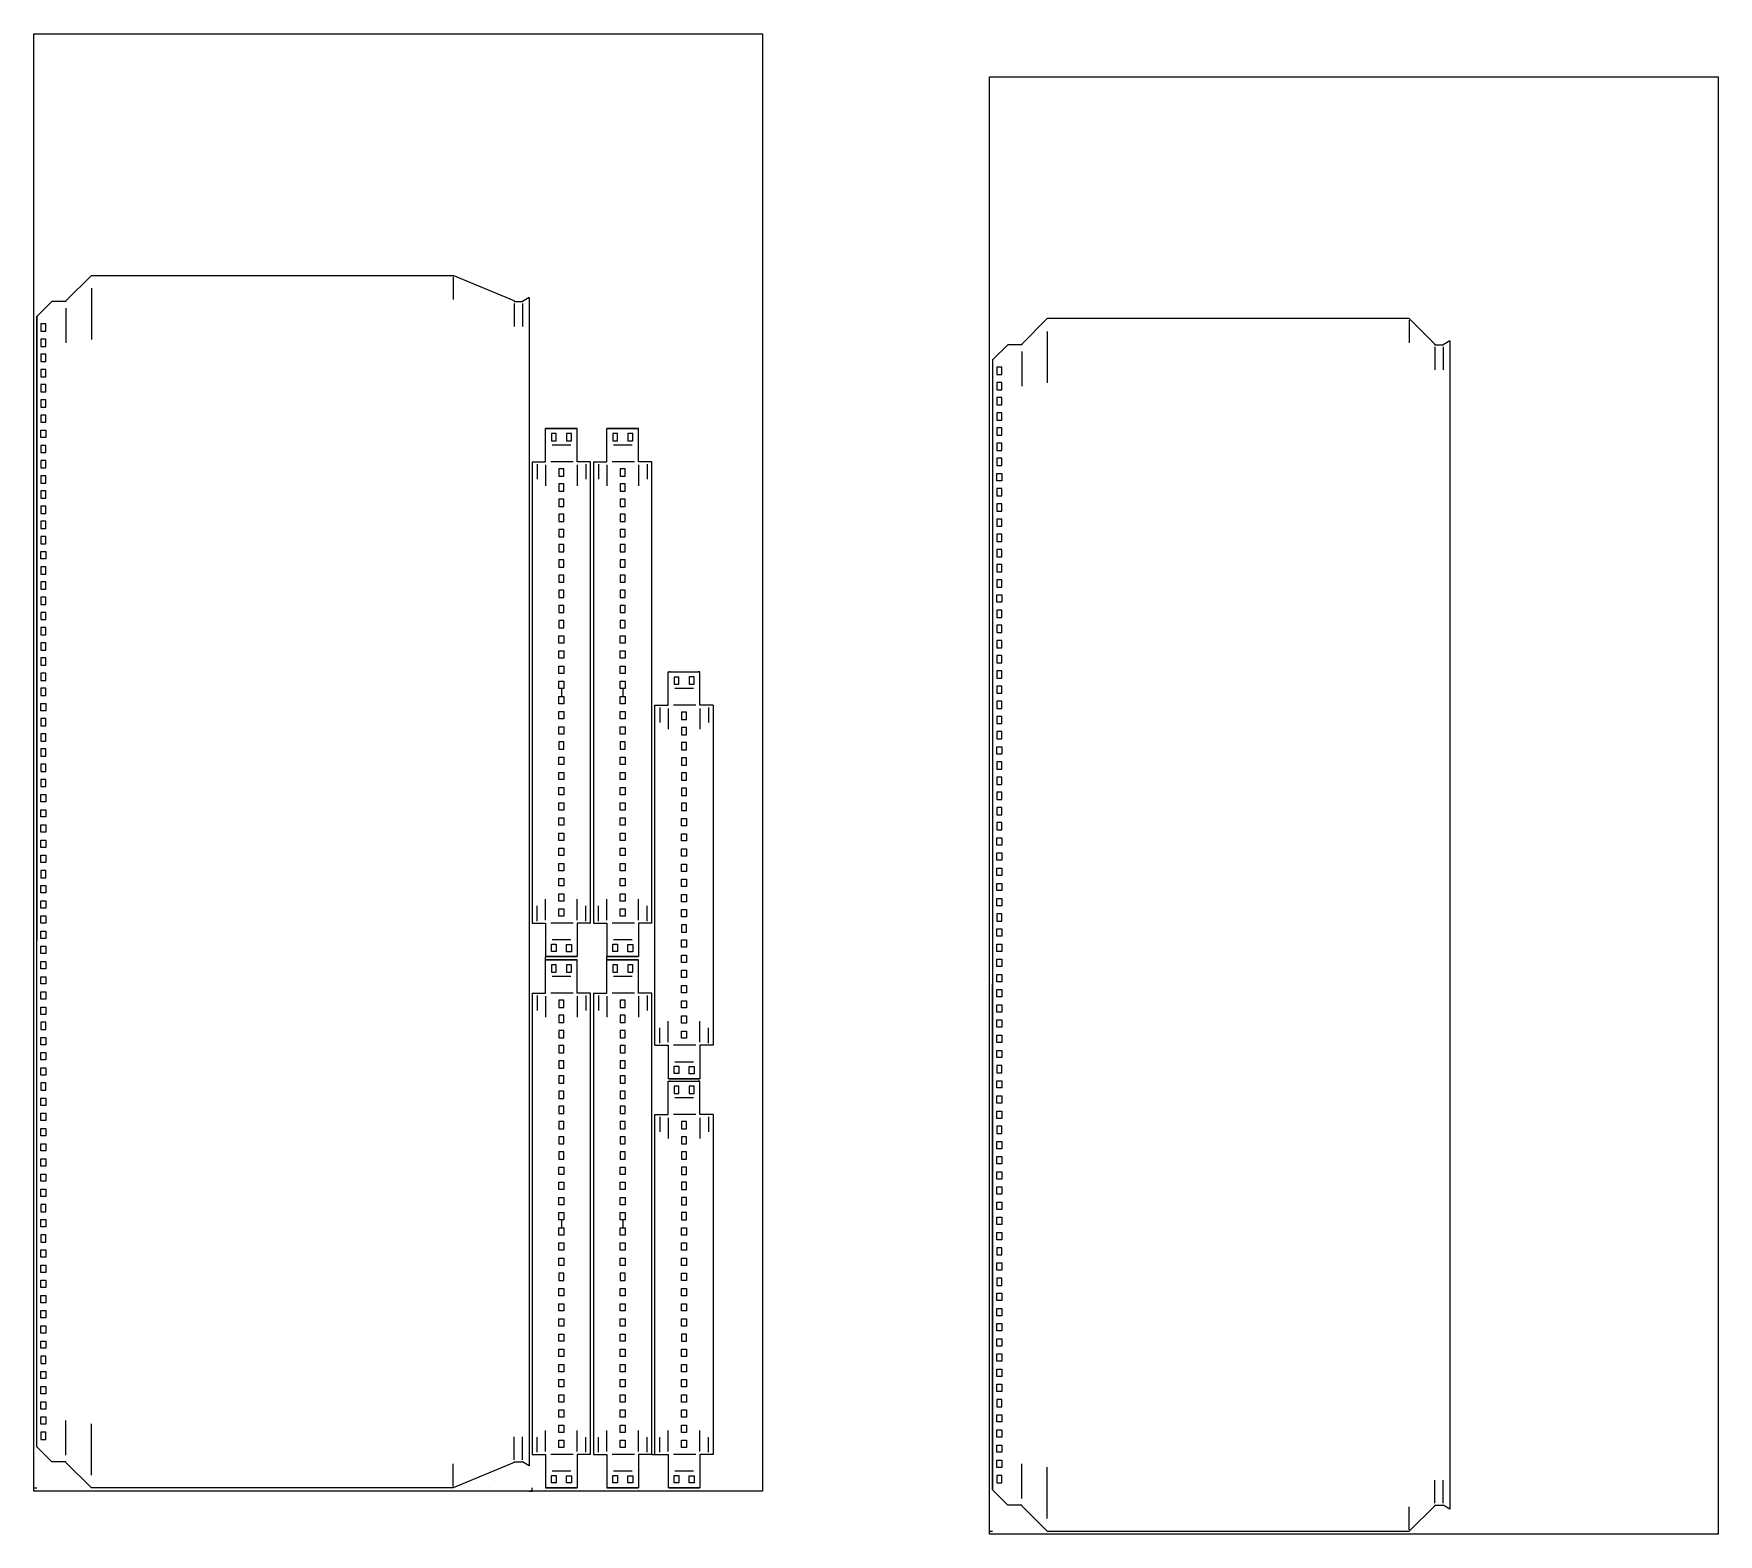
# Model space of a CAD drawing. Header units: millimetres. Extents: x 6584 to 13993, y 3601 to 6072.
# Drawn here: x 11219 to 13993, y 3601 to 6072 of the extents above; entities that cross this region are included whole.
import ezdxf

# ---------------------------------------------------------------- set-up
doc = ezdxf.new("R2010")
doc.units = ezdxf.units.MM
doc.layers.add('PSYMS', color=7, linetype='Continuous')

msp = doc.modelspace()

# ---------------------------------------------------------------- linework, layer by layer
for p, q in [((12793.2, 6000.8), (13993.2, 6000.8)), ((12793.2, 3600.8), (12793.2, 6000.8)), ((13993.2, 6000.8), (13993.2, 3600.8)), ((11314.1, 5674.1), (11910.1, 5674.1)), ((12010.1, 5632.1), (11910.1, 5674.1)), ((11910.1, 5671.6), (11910.1, 5634.1)), ((11272.1, 5632.1), (11272.1, 5631.1)), ((11314.1, 5653), (11314.1, 5568.6)), ((12010.1, 5631.1), (12010.1, 5632.1)), ((12010.1, 5632.1), (12010.1, 5631.1)), ((12035.1, 5637.6), (12024.1, 5631.1)), ((12035.1, 5637.6), (12035.1, 3713.6)), ((12035.1, 5637.6), (12035.1, 3713.6)), ((11224.1, 5606.1), (11249.1, 5631.1)), ((11224.1, 3745.1), (11224.1, 5607.1)), ((11272.1, 5631.1), (11249.1, 5631.1)), ((11272.1, 5620), (11272.1, 5562.7)), ((12010.1, 5631.1), (12024.1, 5631.1)), ((12010.1, 5627.5), (12010.1, 5590)), ((12024.1, 5627.5), (12024.1, 5590)), ((13484.2, 5602.8), (12888.2, 5602.8)), ((12888.2, 5581.7), (12888.2, 5497.3)), ((13526.2, 5560.8), (13484.2, 5602.8)), ((13484.2, 5600.3), (13484.2, 5562.8)), ((12798.2, 5534.8), (12823.2, 5559.8)), ((12846.2, 5559.8), (12823.2, 5559.8)), ((12846.2, 5560.8), (12846.2, 5559.8)), ((12846.2, 5548.7), (12846.2, 5491.4)), ((13526.2, 5559.8), (13526.2, 5560.8)), ((13526.2, 5560.8), (13526.2, 5559.8)), ((13526.2, 5559.8), (13540.2, 5559.8)), ((13526.2, 5556.2), (13526.2, 5518.7)), ((13551.2, 5566.3), (13540.2, 5559.8)), ((13540.2, 5556.2), (13540.2, 5518.7)), ((13551.2, 5566.3), (13551.2, 3642.3)), ((12798.2, 5535.8), (12798.2, 3673.8)), ((12114.1, 5422.1), (12062.1, 5422.1)), ((12215.1, 5422.1), (12163.1, 5422.1)), ((12103.7, 5394.6), (12072.9, 5394.6)), ((12204.7, 5394.6), (12173.9, 5394.6)), ((12040.1, 5367.1), (12040.1, 4607.1)), ((12107.3, 5367.1), (12070.8, 5367.1)), ((12136.1, 4607.1), (12136.1, 5367.1)), ((12141.1, 5367.1), (12141.1, 4607.1)), ((12208.3, 5367.1), (12171.8, 5367.1)), ((12237.1, 4607.1), (12237.1, 5367.1)), ((12088.1, 4993.6), (12088.1, 4980.6)), ((12189.1, 4993.6), (12189.1, 4980.6)), ((12264.1, 5021.1), (12316.1, 5021.1)), ((12264.1, 5021.1), (12316.1, 5021.1)), ((12305.7, 4993.6), (12274.9, 4993.6)), ((12242.1, 4406.1), (12242.1, 4966.1)), ((12309.3, 4966.1), (12272.8, 4966.1)), ((12338.1, 4966.1), (12338.1, 4406.1)), ((12107.3, 4607.1), (12070.8, 4607.1)), ((12208.3, 4607.1), (12171.8, 4607.1)), ((12103.7, 4579.6), (12072.9, 4579.6)), ((12204.7, 4579.6), (12173.9, 4579.6)), ((12062.1, 4552.1), (12114.1, 4552.1)), ((12114.1, 4552.1), (12062.1, 4552.1)), ((12062.1, 4547.1), (12062.1, 4552.1)), ((12163.1, 4552.1), (12215.1, 4552.1)), ((12215.1, 4552.1), (12163.1, 4552.1)), ((12163.1, 4547.1), (12163.1, 4552.1)), ((12114.1, 4547.1), (12062.1, 4547.1)), ((12215.1, 4547.1), (12163.1, 4547.1)), ((12103.7, 4519.6), (12072.9, 4519.6)), ((12204.7, 4519.6), (12173.9, 4519.6)), ((12040.1, 4492.1), (12040.1, 3732.1)), ((12107.3, 4492.1), (12070.8, 4492.1)), ((12136.1, 3732.1), (12136.1, 4492.1)), ((12141.1, 4492.1), (12141.1, 3732.1)), ((12208.3, 4492.1), (12171.8, 4492.1)), ((12237.1, 3732.1), (12237.1, 4492.1)), ((12309.3, 4406.1), (12272.8, 4406.1)), ((12305.7, 4378.6), (12274.9, 4378.6)), ((12316.1, 4351.1), (12264.1, 4351.1)), ((12264.1, 4347.1), (12316.1, 4347.1)), ((12264.1, 4347.1), (12316.1, 4347.1)), ((12305.7, 4319.6), (12274.9, 4319.6)), ((12242.1, 3732.1), (12242.1, 4292.1)), ((12309.3, 4292.1), (12272.8, 4292.1)), ((12338.1, 4292.1), (12338.1, 3732.1)), ((12088.1, 4118.6), (12088.1, 4105.6)), ((12189.1, 4118.6), (12189.1, 4105.6)), ((11272.1, 3731.1), (11272.1, 3788.4)), ((11314.1, 3698.2), (11314.1, 3782.6)), ((12010.1, 3723.6), (12010.1, 3761.2)), ((12024.1, 3723.6), (12024.1, 3761.2)), ((11224.1, 3745.1), (11249.1, 3720.1)), ((11272.1, 3720.1), (11249.1, 3720.1)), ((11272.1, 3719.1), (11272.1, 3720.1)), ((11272.1, 3719.1), (11272.1, 3720.1)), ((11314.1, 3677.1), (11272.1, 3719.1)), ((11314.1, 3677.1), (11272.1, 3719.1)), ((12010.1, 3719.1), (11910.1, 3677.1)), ((12010.1, 3719.1), (12010.1, 3720.1)), ((12010.1, 3719.1), (12010.1, 3720.1)), ((12010.1, 3720.1), (12024.1, 3720.1)), ((12035.1, 3713.6), (12024.1, 3720.1)), ((12107.3, 3732.1), (12070.8, 3732.1)), ((12208.3, 3732.1), (12171.8, 3732.1)), ((12237.1, 3732.1), (12242.1, 3732.1)), ((12309.3, 3732.1), (12272.8, 3732.1)), ((11910.1, 3679.5), (11910.1, 3717)), ((12103.7, 3704.6), (12072.9, 3704.6)), ((12204.7, 3704.6), (12173.9, 3704.6)), ((12305.7, 3704.6), (12274.9, 3704.6)), ((12846.2, 3659.8), (12846.2, 3717.1)), ((12888.2, 3626.9), (12888.2, 3711.3)), ((13526.2, 3652.3), (13526.2, 3689.9)), ((13540.2, 3652.3), (13540.2, 3689.9)), ((11219.1, 3672.1), (11219.1, 3677.1)), ((11219.1, 3677.1), (11224.1, 3677.1)), ((11910.1, 3677.1), (11314.1, 3677.1)), ((11968.1, 3677.1), (11968.1, 3677.1)), ((11968.1, 3677.1), (11968.1, 3677.1)), ((12035.1, 3672.1), (12040.1, 3672.1)), ((12040.1, 3672.1), (12040.1, 3677.1)), ((12062.1, 3677.1), (12114.1, 3677.1)), ((12114.1, 3677.1), (12062.1, 3677.1)), ((12163.1, 3677.1), (12215.1, 3677.1)), ((12215.1, 3677.1), (12163.1, 3677.1)), ((12316.1, 3677.1), (12264.1, 3677.1)), ((12798.2, 3673.8), (12823.2, 3648.8)), ((12846.2, 3648.8), (12823.2, 3648.8)), ((12846.2, 3647.8), (12846.2, 3648.8)), ((12846.2, 3647.8), (12846.2, 3648.8)), ((12888.2, 3605.8), (12846.2, 3647.8)), ((12888.2, 3605.8), (12846.2, 3647.8)), ((13484.2, 3605.8), (13526.2, 3647.8)), ((13484.2, 3608.2), (13484.2, 3645.8)), ((13526.2, 3647.8), (13526.2, 3648.8)), ((13526.2, 3647.8), (13526.2, 3648.8)), ((13526.2, 3648.8), (13540.2, 3648.8)), ((13551.2, 3642.3), (13540.2, 3648.8)), ((12793.2, 3600.8), (12793.2, 3605.8)), ((12793.2, 3605.8), (12798.2, 3605.8)), ((13993.2, 3600.8), (12793.2, 3600.8)), ((12888.2, 3605.8), (13484.2, 3605.8)), ((13484.2, 3605.8), (13484.2, 3605.8)), ((13484.2, 3605.8), (13484.2, 3605.8))]:
    msp.add_line(p, q)
at = {"color": 1}
for p, q in [((11314.1, 5674.1), (11272.1, 5632.1)), ((11272.1, 5632.1), (11272.1, 5631.1)), ((12035.1, 5636.6), (12035.1, 5637.6)), ((11224.1, 5606.1), (11224.1, 5548.6)), ((12888.2, 5602.8), (12846.2, 5560.8)), ((12846.2, 5560.8), (12846.2, 5559.8)), ((13551.2, 5565.3), (13551.2, 5566.3)), ((12798.2, 5534.8), (12798.2, 5477.3)), ((11224.1, 4716.6), (11224.1, 4578.6)), ((12798.2, 4645.3), (12798.2, 4507.3)), ((11224.1, 3746.1), (11224.1, 3745.1)), ((11272.1, 3719.1), (11272.1, 3720.1)), ((11314.1, 3677.1), (11272.1, 3719.1)), ((12798.2, 3674.8), (12798.2, 3673.8)), ((12846.2, 3647.8), (12846.2, 3648.8)), ((12888.2, 3605.8), (12846.2, 3647.8))]:
    msp.add_line(p, q, dxfattribs=at)
at = {"color": 2}
for p, q in [((12062.1, 5422.1), (12114.1, 5422.1)), ((12163.1, 5422.1), (12215.1, 5422.1)), ((12264.1, 5021.1), (12316.1, 5021.1)), ((12062.1, 4552.1), (12114.1, 4552.1)), ((12163.1, 4552.1), (12215.1, 4552.1)), ((12062.1, 4547.1), (12114.1, 4547.1)), ((12163.1, 4547.1), (12215.1, 4547.1)), ((12264.1, 4347.1), (12316.1, 4347.1)), ((12062.1, 3677.1), (12114.1, 3677.1)), ((12163.1, 3677.1), (12215.1, 3677.1))]:
    msp.add_line(p, q, dxfattribs=at)
at = {"color": 6}
for p, q in [((12062.1, 5422.1), (12065.1, 5422.1)), ((12062.1, 5367.1), (12062.1, 5422.1)), ((12065.1, 5422.1), (12064.1, 5422.1)), ((12111.1, 5422.1), (12112.1, 5422.1)), ((12114.1, 5422.1), (12111.1, 5422.1)), ((12114.1, 5367.1), (12114.1, 5422.1)), ((12163.1, 5422.1), (12166.1, 5422.1)), ((12163.1, 5367.1), (12163.1, 5422.1)), ((12166.1, 5422.1), (12165.1, 5422.1)), ((12212.1, 5422.1), (12213.1, 5422.1)), ((12215.1, 5422.1), (12212.1, 5422.1)), ((12215.1, 5367.1), (12215.1, 5422.1)), ((12040.1, 5367.1), (12062.1, 5367.1)), ((12048.1, 5363.3), (12048.1, 5338.5)), ((12062.1, 5361.9), (12062.1, 5327.5)), ((12136.1, 5367.1), (12114.1, 5367.1)), ((12114.1, 5361.9), (12114.1, 5327.5)), ((12136.1, 5367.1), (12128.1, 5367.1)), ((12128.1, 5363.3), (12128.1, 5338.5)), ((12141.1, 5367.1), (12163.1, 5367.1)), ((12149.1, 5363.3), (12149.1, 5338.5)), ((12163.1, 5361.9), (12163.1, 5327.5)), ((12237.1, 5367.1), (12215.1, 5367.1)), ((12215.1, 5361.9), (12215.1, 5327.5)), ((12237.1, 5367.1), (12229.1, 5367.1)), ((12229.1, 5363.3), (12229.1, 5338.5)), ((12264.1, 5021.1), (12267.1, 5021.1)), ((12264.1, 4966.1), (12264.1, 5021.1)), ((12267.1, 5021.1), (12266.1, 5021.1)), ((12313.1, 5021.1), (12314.1, 5021.1)), ((12316.1, 5021.1), (12313.1, 5021.1)), ((12316.1, 4966.1), (12316.1, 5021.1)), ((12242.1, 4966.1), (12264.1, 4966.1)), ((12242.1, 4966.1), (12250.1, 4966.1)), ((12338.1, 4966.1), (12316.1, 4966.1)), ((12338.1, 4966.1), (12330.1, 4966.1)), ((12250.1, 4962.3), (12250.1, 4937.5)), ((12264.1, 4960.9), (12264.1, 4926.5)), ((12316.1, 4960.9), (12316.1, 4926.5)), ((12330.1, 4962.3), (12330.1, 4937.5)), ((12048.1, 4610.8), (12048.1, 4635.6)), ((12062.1, 4612.3), (12062.1, 4646.6)), ((12114.1, 4612.3), (12114.1, 4646.6)), ((12128.1, 4610.8), (12128.1, 4635.6)), ((12149.1, 4610.8), (12149.1, 4635.6)), ((12163.1, 4612.3), (12163.1, 4646.6)), ((12215.1, 4612.3), (12215.1, 4646.6)), ((12229.1, 4610.8), (12229.1, 4635.6)), ((12040.1, 4607.1), (12062.1, 4607.1)), ((12062.1, 4607.1), (12062.1, 4552.1)), ((12136.1, 4607.1), (12114.1, 4607.1)), ((12114.1, 4607.1), (12114.1, 4552.1)), ((12136.1, 4607.1), (12128.1, 4607.1)), ((12141.1, 4607.1), (12163.1, 4607.1)), ((12163.1, 4607.1), (12163.1, 4552.1)), ((12237.1, 4607.1), (12215.1, 4607.1)), ((12215.1, 4607.1), (12215.1, 4552.1)), ((12237.1, 4607.1), (12229.1, 4607.1)), ((12062.1, 4552.1), (12065.1, 4552.1)), ((12065.1, 4552.1), (12064.1, 4552.1)), ((12111.1, 4552.1), (12112.1, 4552.1)), ((12114.1, 4552.1), (12111.1, 4552.1)), ((12163.1, 4552.1), (12166.1, 4552.1)), ((12166.1, 4552.1), (12165.1, 4552.1)), ((12212.1, 4552.1), (12213.1, 4552.1)), ((12215.1, 4552.1), (12212.1, 4552.1)), ((12062.1, 4547.1), (12065.1, 4547.1)), ((12062.1, 4492.1), (12062.1, 4547.1)), ((12065.1, 4547.1), (12064.1, 4547.1)), ((12111.1, 4547.1), (12112.1, 4547.1)), ((12114.1, 4547.1), (12111.1, 4547.1)), ((12114.1, 4492.1), (12114.1, 4547.1)), ((12163.1, 4547.1), (12166.1, 4547.1)), ((12163.1, 4492.1), (12163.1, 4547.1)), ((12166.1, 4547.1), (12165.1, 4547.1)), ((12212.1, 4547.1), (12213.1, 4547.1)), ((12215.1, 4547.1), (12212.1, 4547.1)), ((12215.1, 4492.1), (12215.1, 4547.1)), ((12040.1, 4492.1), (12062.1, 4492.1)), ((12048.1, 4488.3), (12048.1, 4463.5)), ((12062.1, 4486.9), (12062.1, 4452.5)), ((12136.1, 4492.1), (12114.1, 4492.1)), ((12114.1, 4486.9), (12114.1, 4452.5)), ((12136.1, 4492.1), (12128.1, 4492.1)), ((12128.1, 4488.3), (12128.1, 4463.5)), ((12141.1, 4492.1), (12163.1, 4492.1)), ((12149.1, 4488.3), (12149.1, 4463.5)), ((12163.1, 4486.9), (12163.1, 4452.5)), ((12237.1, 4492.1), (12215.1, 4492.1)), ((12215.1, 4486.9), (12215.1, 4452.5)), ((12237.1, 4492.1), (12229.1, 4492.1)), ((12229.1, 4488.3), (12229.1, 4463.5)), ((12264.1, 4411.3), (12264.1, 4445.6)), ((12316.1, 4411.3), (12316.1, 4445.6)), ((12250.1, 4409.8), (12250.1, 4434.6)), ((12330.1, 4409.8), (12330.1, 4434.6)), ((12242.1, 4406.1), (12264.1, 4406.1)), ((12264.1, 4406.1), (12264.1, 4351.1)), ((12338.1, 4406.1), (12316.1, 4406.1)), ((12316.1, 4406.1), (12316.1, 4351.1)), ((12338.1, 4406.1), (12330.1, 4406.1)), ((12264.1, 4347.1), (12267.1, 4347.1)), ((12264.1, 4292.1), (12264.1, 4347.1)), ((12267.1, 4347.1), (12266.1, 4347.1)), ((12313.1, 4351.1), (12314.1, 4351.1)), ((12316.1, 4351.1), (12313.1, 4351.1)), ((12313.1, 4347.1), (12314.1, 4347.1)), ((12316.1, 4347.1), (12313.1, 4347.1)), ((12316.1, 4292.1), (12316.1, 4347.1)), ((12242.1, 4292.1), (12264.1, 4292.1)), ((12242.1, 4292.1), (12250.1, 4292.1)), ((12250.1, 4288.3), (12250.1, 4263.5)), ((12264.1, 4286.9), (12264.1, 4252.5)), ((12338.1, 4292.1), (12316.1, 4292.1)), ((12316.1, 4286.9), (12316.1, 4252.5)), ((12338.1, 4292.1), (12330.1, 4292.1)), ((12330.1, 4288.3), (12330.1, 4263.5)), ((12048.1, 3735.8), (12048.1, 3760.6)), ((12062.1, 3737.3), (12062.1, 3771.6)), ((12114.1, 3737.3), (12114.1, 3771.6)), ((12128.1, 3735.8), (12128.1, 3760.6)), ((12149.1, 3735.8), (12149.1, 3760.6)), ((12163.1, 3737.3), (12163.1, 3771.6)), ((12215.1, 3737.3), (12215.1, 3771.6)), ((12229.1, 3735.8), (12229.1, 3760.6)), ((12250.1, 3735.8), (12250.1, 3760.6)), ((12264.1, 3737.3), (12264.1, 3771.6)), ((12316.1, 3737.3), (12316.1, 3771.6)), ((12330.1, 3735.8), (12330.1, 3760.6)), ((12040.1, 3732.1), (12062.1, 3732.1)), ((12062.1, 3732.1), (12062.1, 3677.1)), ((12136.1, 3732.1), (12114.1, 3732.1)), ((12114.1, 3732.1), (12114.1, 3677.1)), ((12136.1, 3732.1), (12128.1, 3732.1)), ((12141.1, 3732.1), (12163.1, 3732.1)), ((12163.1, 3732.1), (12163.1, 3677.1)), ((12237.1, 3732.1), (12215.1, 3732.1)), ((12215.1, 3732.1), (12215.1, 3677.1)), ((12237.1, 3732.1), (12229.1, 3732.1)), ((12242.1, 3732.1), (12264.1, 3732.1)), ((12264.1, 3732.1), (12264.1, 3677.1)), ((12338.1, 3732.1), (12316.1, 3732.1)), ((12316.1, 3732.1), (12316.1, 3677.1)), ((12338.1, 3732.1), (12330.1, 3732.1)), ((12062.1, 3677.1), (12065.1, 3677.1)), ((12065.1, 3677.1), (12064.1, 3677.1)), ((12111.1, 3677.1), (12112.1, 3677.1)), ((12114.1, 3677.1), (12111.1, 3677.1)), ((12163.1, 3677.1), (12166.1, 3677.1)), ((12166.1, 3677.1), (12165.1, 3677.1)), ((12212.1, 3677.1), (12213.1, 3677.1)), ((12215.1, 3677.1), (12212.1, 3677.1)), ((12313.1, 3677.1), (12314.1, 3677.1)), ((12316.1, 3677.1), (12313.1, 3677.1))]:
    msp.add_line(p, q, dxfattribs=at)
msp.add_lwpolyline([(11219.1, 6072.1), (12419.1, 6072.1), (12419.1, 3672.1), (11219.1, 3672.1), (11219.1, 6072.1)])
at = {"color": 1}
for points in [[(11224.1, 5607.1), (11224.1, 5607.1)], [(12798.2, 5535.8), (12798.2, 5535.8)]]:
    msp.add_lwpolyline(points, close=True, dxfattribs=at)
for points in [[(11224.1, 5606.1), (11224.1, 5605.1)], [(11224.1, 5548.6), (11224.1, 4716.6)], [(12798.2, 5534.8), (12798.2, 5533.8)], [(12798.2, 5477.3), (12798.2, 4645.3)], [(11224.1, 3745.1), (11224.1, 4578.6)], [(12798.2, 3673.8), (12798.2, 4507.3)], [(11224.1, 3745.1), (11224.1, 3746.1)], [(12798.2, 3673.8), (12798.2, 3674.8)]]:
    msp.add_lwpolyline(points, dxfattribs=at)
at = {"color": 0}
for points in [[(11239.1, 5582.1), (11239.1, 5594.1), (11231.1, 5594.1), (11231.1, 5582.1)], [(11239.1, 5557.1), (11239.1, 5569.1), (11231.1, 5569.1), (11231.1, 5557.1)], [(11239.1, 5532.1), (11239.1, 5544.1), (11231.1, 5544.1), (11231.1, 5532.1)], [(12813.2, 5510.8), (12813.2, 5522.8), (12805.2, 5522.8), (12805.2, 5510.8)], [(11239.1, 5507.1), (11239.1, 5519.1), (11231.1, 5519.1), (11231.1, 5507.1)], [(11239.1, 5482.1), (11239.1, 5494.1), (11231.1, 5494.1), (11231.1, 5482.1)], [(12813.2, 5485.8), (12813.2, 5497.8), (12805.2, 5497.8), (12805.2, 5485.8)], [(11239.1, 5457.1), (11239.1, 5469.1), (11231.1, 5469.1), (11231.1, 5457.1)], [(12813.2, 5460.8), (12813.2, 5472.8), (12805.2, 5472.8), (12805.2, 5460.8)], [(11239.1, 5432.1), (11239.1, 5444.1), (11231.1, 5444.1), (11231.1, 5432.1)], [(12813.2, 5435.8), (12813.2, 5447.8), (12805.2, 5447.8), (12805.2, 5435.8)], [(11239.1, 5419.1), (11239.1, 5407.1), (11231.1, 5407.1), (11231.1, 5419.1)], [(12079.7, 5401.6), (12079.7, 5413.6), (12071.7, 5413.6), (12071.7, 5401.6)], [(12104.7, 5401.8), (12104.7, 5413.8), (12096.7, 5413.8), (12096.7, 5401.8)], [(12180.7, 5401.6), (12180.7, 5413.6), (12172.7, 5413.6), (12172.7, 5401.6)], [(12205.7, 5401.8), (12205.7, 5413.8), (12197.7, 5413.8), (12197.7, 5401.8)], [(12813.2, 5410.8), (12813.2, 5422.8), (12805.2, 5422.8), (12805.2, 5410.8)], [(11239.1, 5382.1), (11239.1, 5394.1), (11231.1, 5394.1), (11231.1, 5382.1)], [(12813.2, 5385.8), (12813.2, 5397.8), (12805.2, 5397.8), (12805.2, 5385.8)], [(11239.1, 5357.1), (11239.1, 5369.1), (11231.1, 5369.1), (11231.1, 5357.1)], [(12092.1, 5343.6), (12092.1, 5355.6), (12084.1, 5355.6), (12084.1, 5343.6)], [(12092.1, 5343.6), (12092.1, 5355.6), (12084.1, 5355.6), (12084.1, 5343.6)], [(12193.1, 5343.6), (12193.1, 5355.6), (12185.1, 5355.6), (12185.1, 5343.6)], [(12193.1, 5343.6), (12193.1, 5355.6), (12185.1, 5355.6), (12185.1, 5343.6)], [(12813.2, 5360.8), (12813.2, 5372.8), (12805.2, 5372.8), (12805.2, 5360.8)], [(11239.1, 5332.1), (11239.1, 5344.1), (11231.1, 5344.1), (11231.1, 5332.1)], [(12092.1, 5318.6), (12092.1, 5330.6), (12084.1, 5330.6), (12084.1, 5318.6)], [(12092.1, 5318.6), (12092.1, 5330.6), (12084.1, 5330.6), (12084.1, 5318.6)], [(12193.1, 5318.6), (12193.1, 5330.6), (12185.1, 5330.6), (12185.1, 5318.6)], [(12193.1, 5318.6), (12193.1, 5330.6), (12185.1, 5330.6), (12185.1, 5318.6)], [(12813.2, 5347.8), (12813.2, 5335.8), (12805.2, 5335.8), (12805.2, 5347.8)], [(11239.1, 5307.1), (11239.1, 5319.1), (11231.1, 5319.1), (11231.1, 5307.1)], [(12092.1, 5293.6), (12092.1, 5305.6), (12084.1, 5305.6), (12084.1, 5293.6)], [(12092.1, 5293.6), (12092.1, 5305.6), (12084.1, 5305.6), (12084.1, 5293.6)], [(12193.1, 5293.6), (12193.1, 5305.6), (12185.1, 5305.6), (12185.1, 5293.6)], [(12193.1, 5293.6), (12193.1, 5305.6), (12185.1, 5305.6), (12185.1, 5293.6)], [(12813.2, 5310.8), (12813.2, 5322.8), (12805.2, 5322.8), (12805.2, 5310.8)], [(11239.1, 5282.1), (11239.1, 5294.1), (11231.1, 5294.1), (11231.1, 5282.1)], [(12092.1, 5268.6), (12092.1, 5280.6), (12084.1, 5280.6), (12084.1, 5268.6)], [(12092.1, 5268.6), (12092.1, 5280.6), (12084.1, 5280.6), (12084.1, 5268.6)], [(12193.1, 5268.6), (12193.1, 5280.6), (12185.1, 5280.6), (12185.1, 5268.6)], [(12193.1, 5268.6), (12193.1, 5280.6), (12185.1, 5280.6), (12185.1, 5268.6)], [(12813.2, 5285.8), (12813.2, 5297.8), (12805.2, 5297.8), (12805.2, 5285.8)], [(12813.2, 5260.8), (12813.2, 5272.8), (12805.2, 5272.8), (12805.2, 5260.8)], [(11239.1, 5257.1), (11239.1, 5269.1), (11231.1, 5269.1), (11231.1, 5257.1)], [(11239.1, 5232.1), (11239.1, 5244.1), (11231.1, 5244.1), (11231.1, 5232.1)], [(12092.1, 5243.6), (12092.1, 5255.6), (12084.1, 5255.6), (12084.1, 5243.6)], [(12193.1, 5243.6), (12193.1, 5255.6), (12185.1, 5255.6), (12185.1, 5243.6)], [(12813.2, 5235.8), (12813.2, 5247.8), (12805.2, 5247.8), (12805.2, 5235.8)], [(11239.1, 5219.1), (11239.1, 5207.1), (11231.1, 5207.1), (11231.1, 5219.1)], [(12092.1, 5218.6), (12092.1, 5230.6), (12084.1, 5230.6), (12084.1, 5218.6)], [(12193.1, 5218.6), (12193.1, 5230.6), (12185.1, 5230.6), (12185.1, 5218.6)], [(12813.2, 5210.8), (12813.2, 5222.8), (12805.2, 5222.8), (12805.2, 5210.8)], [(11239.1, 5182.1), (11239.1, 5194.1), (11231.1, 5194.1), (11231.1, 5182.1)], [(12092.1, 5193.6), (12092.1, 5205.6), (12084.1, 5205.6), (12084.1, 5193.6)], [(12193.1, 5193.6), (12193.1, 5205.6), (12185.1, 5205.6), (12185.1, 5193.6)], [(12813.2, 5185.8), (12813.2, 5197.8), (12805.2, 5197.8), (12805.2, 5185.8)], [(11239.1, 5157.1), (11239.1, 5169.1), (11231.1, 5169.1), (11231.1, 5157.1)], [(12092.1, 5168.6), (12092.1, 5180.6), (12084.1, 5180.6), (12084.1, 5168.6)], [(12092.1, 5168.6), (12092.1, 5180.6), (12084.1, 5180.6), (12084.1, 5168.6)], [(12193.1, 5168.6), (12193.1, 5180.6), (12185.1, 5180.6), (12185.1, 5168.6)], [(12193.1, 5168.6), (12193.1, 5180.6), (12185.1, 5180.6), (12185.1, 5168.6)], [(12813.2, 5160.8), (12813.2, 5172.8), (12805.2, 5172.8), (12805.2, 5160.8)], [(11239.1, 5132.1), (11239.1, 5144.1), (11231.1, 5144.1), (11231.1, 5132.1)], [(12092.1, 5143.6), (12092.1, 5155.6), (12084.1, 5155.6), (12084.1, 5143.6)], [(12193.1, 5143.6), (12193.1, 5155.6), (12185.1, 5155.6), (12185.1, 5143.6)], [(12813.2, 5147.8), (12813.2, 5135.8), (12805.2, 5135.8), (12805.2, 5147.8)], [(11239.1, 5107.1), (11239.1, 5119.1), (11231.1, 5119.1), (11231.1, 5107.1)], [(12092.1, 5118.6), (12092.1, 5130.6), (12084.1, 5130.6), (12084.1, 5118.6)], [(12092.1, 5093.6), (12092.1, 5105.6), (12084.1, 5105.6), (12084.1, 5093.6)], [(12193.1, 5118.6), (12193.1, 5130.6), (12185.1, 5130.6), (12185.1, 5118.6)], [(12193.1, 5093.6), (12193.1, 5105.6), (12185.1, 5105.6), (12185.1, 5093.6)], [(12813.2, 5110.8), (12813.2, 5122.8), (12805.2, 5122.8), (12805.2, 5110.8)], [(11239.1, 5082.1), (11239.1, 5094.1), (11231.1, 5094.1), (11231.1, 5082.1)], [(12092.1, 5080.6), (12092.1, 5068.6), (12084.1, 5068.6), (12084.1, 5080.6)], [(12193.1, 5080.6), (12193.1, 5068.6), (12185.1, 5068.6), (12185.1, 5080.6)], [(12813.2, 5085.8), (12813.2, 5097.8), (12805.2, 5097.8), (12805.2, 5085.8)], [(11239.1, 5057.1), (11239.1, 5069.1), (11231.1, 5069.1), (11231.1, 5057.1)], [(12092.1, 5055.6), (12092.1, 5043.6), (12084.1, 5043.6), (12084.1, 5055.6)], [(12193.1, 5055.6), (12193.1, 5043.6), (12185.1, 5043.6), (12185.1, 5055.6)], [(12813.2, 5060.8), (12813.2, 5072.8), (12805.2, 5072.8), (12805.2, 5060.8)], [(11239.1, 5032.1), (11239.1, 5044.1), (11231.1, 5044.1), (11231.1, 5032.1)], [(12092.1, 5030.6), (12092.1, 5018.6), (12084.1, 5018.6), (12084.1, 5030.6)], [(12193.1, 5030.6), (12193.1, 5018.6), (12185.1, 5018.6), (12185.1, 5030.6)], [(12813.2, 5035.8), (12813.2, 5047.8), (12805.2, 5047.8), (12805.2, 5035.8)], [(12813.2, 5010.8), (12813.2, 5022.8), (12805.2, 5022.8), (12805.2, 5010.8)], [(11239.1, 5007.1), (11239.1, 5019.1), (11231.1, 5019.1), (11231.1, 5007.1)], [(11239.1, 4982.1), (11239.1, 4994.1), (11231.1, 4994.1), (11231.1, 4982.1)], [(12092.1, 5005.6), (12092.1, 4993.6), (12084.1, 4993.6), (12084.1, 5005.6)], [(12193.1, 5005.6), (12193.1, 4993.6), (12185.1, 4993.6), (12185.1, 5005.6)], [(12281.7, 5000.6), (12281.7, 5012.6), (12273.7, 5012.6), (12273.7, 5000.6)], [(12306.7, 5000.8), (12306.7, 5012.8), (12298.7, 5012.8), (12298.7, 5000.8)], [(12813.2, 4985.8), (12813.2, 4997.8), (12805.2, 4997.8), (12805.2, 4985.8)], [(11239.1, 4969.1), (11239.1, 4957.1), (11231.1, 4957.1), (11231.1, 4969.1)], [(12092.1, 4980.6), (12092.1, 4968.6), (12084.1, 4968.6), (12084.1, 4980.6)], [(12193.1, 4980.6), (12193.1, 4968.6), (12185.1, 4968.6), (12185.1, 4980.6)], [(12813.2, 4960.8), (12813.2, 4972.8), (12805.2, 4972.8), (12805.2, 4960.8)], [(11239.1, 4932.1), (11239.1, 4944.1), (11231.1, 4944.1), (11231.1, 4932.1)], [(12092.1, 4955.6), (12092.1, 4943.6), (12084.1, 4943.6), (12084.1, 4955.6)], [(12193.1, 4955.6), (12193.1, 4943.6), (12185.1, 4943.6), (12185.1, 4955.6)], [(12294.1, 4942.6), (12294.1, 4954.6), (12286.1, 4954.6), (12286.1, 4942.6)], [(12813.2, 4935.8), (12813.2, 4947.8), (12805.2, 4947.8), (12805.2, 4935.8)], [(11239.1, 4907.1), (11239.1, 4919.1), (11231.1, 4919.1), (11231.1, 4907.1)], [(12092.1, 4930.6), (12092.1, 4918.6), (12084.1, 4918.6), (12084.1, 4930.6)], [(12193.1, 4930.6), (12193.1, 4918.6), (12185.1, 4918.6), (12185.1, 4930.6)], [(12294.1, 4917.6), (12294.1, 4929.6), (12286.1, 4929.6), (12286.1, 4917.6)], [(12813.2, 4910.8), (12813.2, 4922.8), (12805.2, 4922.8), (12805.2, 4910.8)], [(11239.1, 4882.1), (11239.1, 4894.1), (11231.1, 4894.1), (11231.1, 4882.1)], [(12092.1, 4893.6), (12092.1, 4905.6), (12084.1, 4905.6), (12084.1, 4893.6)], [(12193.1, 4893.6), (12193.1, 4905.6), (12185.1, 4905.6), (12185.1, 4893.6)], [(12294.1, 4892.6), (12294.1, 4904.6), (12286.1, 4904.6), (12286.1, 4892.6)], [(12813.2, 4897.8), (12813.2, 4885.8), (12805.2, 4885.8), (12805.2, 4897.8)], [(11239.1, 4857.1), (11239.1, 4869.1), (11231.1, 4869.1), (11231.1, 4857.1)], [(12092.1, 4880.6), (12092.1, 4868.6), (12084.1, 4868.6), (12084.1, 4880.6)], [(12092.1, 4855.6), (12092.1, 4843.6), (12084.1, 4843.6), (12084.1, 4855.6)], [(12193.1, 4880.6), (12193.1, 4868.6), (12185.1, 4868.6), (12185.1, 4880.6)], [(12193.1, 4855.6), (12193.1, 4843.6), (12185.1, 4843.6), (12185.1, 4855.6)], [(12294.1, 4867.6), (12294.1, 4879.6), (12286.1, 4879.6), (12286.1, 4867.6)], [(12294.1, 4867.6), (12294.1, 4879.6), (12286.1, 4879.6), (12286.1, 4867.6)], [(12813.2, 4860.8), (12813.2, 4872.8), (12805.2, 4872.8), (12805.2, 4860.8)], [(11239.1, 4832.1), (11239.1, 4844.1), (11231.1, 4844.1), (11231.1, 4832.1)], [(12092.1, 4830.6), (12092.1, 4818.6), (12084.1, 4818.6), (12084.1, 4830.6)], [(12193.1, 4830.6), (12193.1, 4818.6), (12185.1, 4818.6), (12185.1, 4830.6)], [(12294.1, 4842.6), (12294.1, 4854.6), (12286.1, 4854.6), (12286.1, 4842.6)], [(12294.1, 4817.6), (12294.1, 4829.6), (12286.1, 4829.6), (12286.1, 4817.6)], [(12813.2, 4835.8), (12813.2, 4847.8), (12805.2, 4847.8), (12805.2, 4835.8)], [(11239.1, 4819.1), (11239.1, 4807.1), (11231.1, 4807.1), (11231.1, 4819.1)], [(12092.1, 4805.6), (12092.1, 4793.6), (12084.1, 4793.6), (12084.1, 4805.6)], [(12193.1, 4805.6), (12193.1, 4793.6), (12185.1, 4793.6), (12185.1, 4805.6)], [(12294.1, 4792.6), (12294.1, 4804.6), (12286.1, 4804.6), (12286.1, 4792.6)], [(12813.2, 4810.8), (12813.2, 4822.8), (12805.2, 4822.8), (12805.2, 4810.8)], [(11239.1, 4794.1), (11239.1, 4782.1), (11231.1, 4782.1), (11231.1, 4794.1)], [(12092.1, 4780.6), (12092.1, 4768.6), (12084.1, 4768.6), (12084.1, 4780.6)], [(12193.1, 4780.6), (12193.1, 4768.6), (12185.1, 4768.6), (12185.1, 4780.6)], [(12294.1, 4779.6), (12294.1, 4767.6), (12286.1, 4767.6), (12286.1, 4779.6)], [(12813.2, 4785.8), (12813.2, 4797.8), (12805.2, 4797.8), (12805.2, 4785.8)], [(12813.2, 4760.8), (12813.2, 4772.8), (12805.2, 4772.8), (12805.2, 4760.8)], [(11239.1, 4769.1), (11239.1, 4757.1), (11231.1, 4757.1), (11231.1, 4769.1)], [(11239.1, 4744.1), (11239.1, 4732.1), (11231.1, 4732.1), (11231.1, 4744.1)], [(12092.1, 4755.6), (12092.1, 4743.6), (12084.1, 4743.6), (12084.1, 4755.6)], [(12193.1, 4755.6), (12193.1, 4743.6), (12185.1, 4743.6), (12185.1, 4755.6)], [(12294.1, 4754.6), (12294.1, 4742.6), (12286.1, 4742.6), (12286.1, 4754.6)], [(12813.2, 4747.8), (12813.2, 4735.8), (12805.2, 4735.8), (12805.2, 4747.8)], [(11239.1, 4719.1), (11239.1, 4707.1), (11231.1, 4707.1), (11231.1, 4719.1)], [(12092.1, 4730.6), (12092.1, 4718.6), (12084.1, 4718.6), (12084.1, 4730.6)], [(12193.1, 4730.6), (12193.1, 4718.6), (12185.1, 4718.6), (12185.1, 4730.6)], [(12294.1, 4729.6), (12294.1, 4717.6), (12286.1, 4717.6), (12286.1, 4729.6)], [(12813.2, 4722.8), (12813.2, 4710.8), (12805.2, 4710.8), (12805.2, 4722.8)], [(11239.1, 4682.1), (11239.1, 4694.1), (11231.1, 4694.1), (11231.1, 4682.1)], [(12092.1, 4705.6), (12092.1, 4693.6), (12084.1, 4693.6), (12084.1, 4705.6)], [(12092.1, 4705.6), (12092.1, 4693.6), (12084.1, 4693.6), (12084.1, 4705.6)], [(12193.1, 4705.6), (12193.1, 4693.6), (12185.1, 4693.6), (12185.1, 4705.6)], [(12193.1, 4705.6), (12193.1, 4693.6), (12185.1, 4693.6), (12185.1, 4705.6)], [(12294.1, 4704.6), (12294.1, 4692.6), (12286.1, 4692.6), (12286.1, 4704.6)], [(12813.2, 4697.8), (12813.2, 4685.8), (12805.2, 4685.8), (12805.2, 4697.8)], [(11239.1, 4669.1), (11239.1, 4657.1), (11231.1, 4657.1), (11231.1, 4669.1)], [(12092.1, 4680.6), (12092.1, 4668.6), (12084.1, 4668.6), (12084.1, 4680.6)], [(12092.1, 4680.6), (12092.1, 4668.6), (12084.1, 4668.6), (12084.1, 4680.6)], [(12193.1, 4680.6), (12193.1, 4668.6), (12185.1, 4668.6), (12185.1, 4680.6)], [(12193.1, 4680.6), (12193.1, 4668.6), (12185.1, 4668.6), (12185.1, 4680.6)], [(12294.1, 4679.6), (12294.1, 4667.6), (12286.1, 4667.6), (12286.1, 4679.6)], [(12813.2, 4672.8), (12813.2, 4660.8), (12805.2, 4660.8), (12805.2, 4672.8)], [(11239.1, 4644.1), (11239.1, 4632.1), (11231.1, 4632.1), (11231.1, 4644.1)], [(12092.1, 4655.6), (12092.1, 4643.6), (12084.1, 4643.6), (12084.1, 4655.6)], [(12092.1, 4655.6), (12092.1, 4643.6), (12084.1, 4643.6), (12084.1, 4655.6)], [(12193.1, 4655.6), (12193.1, 4643.6), (12185.1, 4643.6), (12185.1, 4655.6)], [(12193.1, 4655.6), (12193.1, 4643.6), (12185.1, 4643.6), (12185.1, 4655.6)], [(12294.1, 4654.6), (12294.1, 4642.6), (12286.1, 4642.6), (12286.1, 4654.6)], [(12813.2, 4647.8), (12813.2, 4635.8), (12805.2, 4635.8), (12805.2, 4647.8)], [(11239.1, 4619.1), (11239.1, 4607.1), (11231.1, 4607.1), (11231.1, 4619.1)], [(12092.1, 4630.6), (12092.1, 4618.6), (12084.1, 4618.6), (12084.1, 4630.6)], [(12092.1, 4630.6), (12092.1, 4618.6), (12084.1, 4618.6), (12084.1, 4630.6)], [(12193.1, 4630.6), (12193.1, 4618.6), (12185.1, 4618.6), (12185.1, 4630.6)], [(12193.1, 4630.6), (12193.1, 4618.6), (12185.1, 4618.6), (12185.1, 4630.6)], [(12294.1, 4629.6), (12294.1, 4617.6), (12286.1, 4617.6), (12286.1, 4629.6)], [(12813.2, 4610.8), (12813.2, 4622.8), (12805.2, 4622.8), (12805.2, 4610.8)], [(11239.1, 4594.1), (11239.1, 4582.1), (11231.1, 4582.1), (11231.1, 4594.1)], [(12294.1, 4592.6), (12294.1, 4604.6), (12286.1, 4604.6), (12286.1, 4592.6)], [(12294.1, 4579.6), (12294.1, 4567.6), (12286.1, 4567.6), (12286.1, 4579.6)], [(12813.2, 4597.8), (12813.2, 4585.8), (12805.2, 4585.8), (12805.2, 4597.8)], [(11239.1, 4569.1), (11239.1, 4557.1), (11231.1, 4557.1), (11231.1, 4569.1)], [(12079.7, 4572.6), (12079.7, 4560.6), (12071.7, 4560.6), (12071.7, 4572.6)], [(12104.7, 4572.3), (12104.7, 4560.3), (12096.7, 4560.3), (12096.7, 4572.3)], [(12180.7, 4572.6), (12180.7, 4560.6), (12172.7, 4560.6), (12172.7, 4572.6)], [(12205.7, 4572.3), (12205.7, 4560.3), (12197.7, 4560.3), (12197.7, 4572.3)], [(12294.1, 4554.6), (12294.1, 4542.6), (12286.1, 4542.6), (12286.1, 4554.6)], [(12813.2, 4572.8), (12813.2, 4560.8), (12805.2, 4560.8), (12805.2, 4572.8)], [(11239.1, 4544.1), (11239.1, 4532.1), (11231.1, 4532.1), (11231.1, 4544.1)], [(12079.7, 4526.6), (12079.7, 4538.6), (12071.7, 4538.6), (12071.7, 4526.6)], [(12104.7, 4526.8), (12104.7, 4538.8), (12096.7, 4538.8), (12096.7, 4526.8)], [(12180.7, 4526.6), (12180.7, 4538.6), (12172.7, 4538.6), (12172.7, 4526.6)], [(12205.7, 4526.8), (12205.7, 4538.8), (12197.7, 4538.8), (12197.7, 4526.8)], [(12294.1, 4529.6), (12294.1, 4517.6), (12286.1, 4517.6), (12286.1, 4529.6)], [(12813.2, 4547.8), (12813.2, 4535.8), (12805.2, 4535.8), (12805.2, 4547.8)], [(12813.2, 4522.8), (12813.2, 4510.8), (12805.2, 4510.8), (12805.2, 4522.8)], [(11239.1, 4519.1), (11239.1, 4507.1), (11231.1, 4507.1), (11231.1, 4519.1)], [(12294.1, 4504.6), (12294.1, 4492.6), (12286.1, 4492.6), (12286.1, 4504.6)], [(12813.2, 4497.8), (12813.2, 4485.8), (12805.2, 4485.8), (12805.2, 4497.8)], [(11239.1, 4494.1), (11239.1, 4482.1), (11231.1, 4482.1), (11231.1, 4494.1)], [(11239.1, 4469.1), (11239.1, 4457.1), (11231.1, 4457.1), (11231.1, 4469.1)], [(12092.1, 4468.6), (12092.1, 4480.6), (12084.1, 4480.6), (12084.1, 4468.6)], [(12092.1, 4468.6), (12092.1, 4480.6), (12084.1, 4480.6), (12084.1, 4468.6)], [(12193.1, 4468.6), (12193.1, 4480.6), (12185.1, 4480.6), (12185.1, 4468.6)], [(12193.1, 4468.6), (12193.1, 4480.6), (12185.1, 4480.6), (12185.1, 4468.6)], [(12294.1, 4479.6), (12294.1, 4467.6), (12286.1, 4467.6), (12286.1, 4479.6)], [(12813.2, 4472.8), (12813.2, 4460.8), (12805.2, 4460.8), (12805.2, 4472.8)], [(11239.1, 4432.1), (11239.1, 4444.1), (11231.1, 4444.1), (11231.1, 4432.1)], [(12092.1, 4443.6), (12092.1, 4455.6), (12084.1, 4455.6), (12084.1, 4443.6)], [(12092.1, 4443.6), (12092.1, 4455.6), (12084.1, 4455.6), (12084.1, 4443.6)], [(12193.1, 4443.6), (12193.1, 4455.6), (12185.1, 4455.6), (12185.1, 4443.6)], [(12193.1, 4443.6), (12193.1, 4455.6), (12185.1, 4455.6), (12185.1, 4443.6)], [(12294.1, 4454.6), (12294.1, 4442.6), (12286.1, 4442.6), (12286.1, 4454.6)], [(12813.2, 4447.8), (12813.2, 4435.8), (12805.2, 4435.8), (12805.2, 4447.8)], [(11239.1, 4419.1), (11239.1, 4407.1), (11231.1, 4407.1), (11231.1, 4419.1)], [(12092.1, 4418.6), (12092.1, 4430.6), (12084.1, 4430.6), (12084.1, 4418.6)], [(12092.1, 4418.6), (12092.1, 4430.6), (12084.1, 4430.6), (12084.1, 4418.6)], [(12193.1, 4418.6), (12193.1, 4430.6), (12185.1, 4430.6), (12185.1, 4418.6)], [(12193.1, 4418.6), (12193.1, 4430.6), (12185.1, 4430.6), (12185.1, 4418.6)], [(12294.1, 4429.6), (12294.1, 4417.6), (12286.1, 4417.6), (12286.1, 4429.6)], [(12813.2, 4422.8), (12813.2, 4410.8), (12805.2, 4410.8), (12805.2, 4422.8)], [(11239.1, 4394.1), (11239.1, 4382.1), (11231.1, 4382.1), (11231.1, 4394.1)], [(12092.1, 4393.6), (12092.1, 4405.6), (12084.1, 4405.6), (12084.1, 4393.6)], [(12092.1, 4393.6), (12092.1, 4405.6), (12084.1, 4405.6), (12084.1, 4393.6)], [(12193.1, 4393.6), (12193.1, 4405.6), (12185.1, 4405.6), (12185.1, 4393.6)], [(12193.1, 4393.6), (12193.1, 4405.6), (12185.1, 4405.6), (12185.1, 4393.6)], [(12813.2, 4397.8), (12813.2, 4385.8), (12805.2, 4385.8), (12805.2, 4397.8)], [(11239.1, 4369.1), (11239.1, 4357.1), (11231.1, 4357.1), (11231.1, 4369.1)], [(12092.1, 4368.6), (12092.1, 4380.6), (12084.1, 4380.6), (12084.1, 4368.6)], [(12092.1, 4343.6), (12092.1, 4355.6), (12084.1, 4355.6), (12084.1, 4343.6)], [(12193.1, 4368.6), (12193.1, 4380.6), (12185.1, 4380.6), (12185.1, 4368.6)], [(12193.1, 4343.6), (12193.1, 4355.6), (12185.1, 4355.6), (12185.1, 4343.6)], [(12281.7, 4371.6), (12281.7, 4359.6), (12273.7, 4359.6), (12273.7, 4371.6)], [(12306.7, 4371.3), (12306.7, 4359.3), (12298.7, 4359.3), (12298.7, 4371.3)], [(12813.2, 4360.8), (12813.2, 4372.8), (12805.2, 4372.8), (12805.2, 4360.8)], [(11239.1, 4332.1), (11239.1, 4344.1), (11231.1, 4344.1), (11231.1, 4332.1)], [(12092.1, 4318.6), (12092.1, 4330.6), (12084.1, 4330.6), (12084.1, 4318.6)], [(12193.1, 4318.6), (12193.1, 4330.6), (12185.1, 4330.6), (12185.1, 4318.6)], [(12281.7, 4326.6), (12281.7, 4338.6), (12273.7, 4338.6), (12273.7, 4326.6)], [(12306.7, 4326.8), (12306.7, 4338.8), (12298.7, 4338.8), (12298.7, 4326.8)], [(12813.2, 4347.8), (12813.2, 4335.8), (12805.2, 4335.8), (12805.2, 4347.8)], [(11239.1, 4319.1), (11239.1, 4307.1), (11231.1, 4307.1), (11231.1, 4319.1)], [(12092.1, 4293.6), (12092.1, 4305.6), (12084.1, 4305.6), (12084.1, 4293.6)], [(12092.1, 4293.6), (12092.1, 4305.6), (12084.1, 4305.6), (12084.1, 4293.6)], [(12193.1, 4293.6), (12193.1, 4305.6), (12185.1, 4305.6), (12185.1, 4293.6)], [(12193.1, 4293.6), (12193.1, 4305.6), (12185.1, 4305.6), (12185.1, 4293.6)], [(12813.2, 4322.8), (12813.2, 4310.8), (12805.2, 4310.8), (12805.2, 4322.8)], [(11239.1, 4294.1), (11239.1, 4282.1), (11231.1, 4282.1), (11231.1, 4294.1)], [(12092.1, 4268.6), (12092.1, 4280.6), (12084.1, 4280.6), (12084.1, 4268.6)], [(12193.1, 4268.6), (12193.1, 4280.6), (12185.1, 4280.6), (12185.1, 4268.6)], [(12294.1, 4268.6), (12294.1, 4280.6), (12286.1, 4280.6), (12286.1, 4268.6)], [(12813.2, 4297.8), (12813.2, 4285.8), (12805.2, 4285.8), (12805.2, 4297.8)], [(12813.2, 4260.8), (12813.2, 4272.8), (12805.2, 4272.8), (12805.2, 4260.8)], [(11239.1, 4269.1), (11239.1, 4257.1), (11231.1, 4257.1), (11231.1, 4269.1)], [(12092.1, 4243.6), (12092.1, 4255.6), (12084.1, 4255.6), (12084.1, 4243.6)], [(12193.1, 4243.6), (12193.1, 4255.6), (12185.1, 4255.6), (12185.1, 4243.6)], [(12294.1, 4243.6), (12294.1, 4255.6), (12286.1, 4255.6), (12286.1, 4243.6)], [(12813.2, 4247.8), (12813.2, 4235.8), (12805.2, 4235.8), (12805.2, 4247.8)], [(11239.1, 4244.1), (11239.1, 4232.1), (11231.1, 4232.1), (11231.1, 4244.1)], [(11239.1, 4219.1), (11239.1, 4207.1), (11231.1, 4207.1), (11231.1, 4219.1)], [(12092.1, 4218.6), (12092.1, 4230.6), (12084.1, 4230.6), (12084.1, 4218.6)], [(12193.1, 4218.6), (12193.1, 4230.6), (12185.1, 4230.6), (12185.1, 4218.6)], [(12294.1, 4218.6), (12294.1, 4230.6), (12286.1, 4230.6), (12286.1, 4218.6)], [(12813.2, 4222.8), (12813.2, 4210.8), (12805.2, 4210.8), (12805.2, 4222.8)], [(11239.1, 4194.1), (11239.1, 4182.1), (11231.1, 4182.1), (11231.1, 4194.1)], [(12092.1, 4205.6), (12092.1, 4193.6), (12084.1, 4193.6), (12084.1, 4205.6)], [(12193.1, 4205.6), (12193.1, 4193.6), (12185.1, 4193.6), (12185.1, 4205.6)], [(12294.1, 4193.6), (12294.1, 4205.6), (12286.1, 4205.6), (12286.1, 4193.6)], [(12294.1, 4193.6), (12294.1, 4205.6), (12286.1, 4205.6), (12286.1, 4193.6)], [(12813.2, 4197.8), (12813.2, 4185.8), (12805.2, 4185.8), (12805.2, 4197.8)], [(11239.1, 4169.1), (11239.1, 4157.1), (11231.1, 4157.1), (11231.1, 4169.1)], [(12092.1, 4180.6), (12092.1, 4168.6), (12084.1, 4168.6), (12084.1, 4180.6)], [(12193.1, 4180.6), (12193.1, 4168.6), (12185.1, 4168.6), (12185.1, 4180.6)], [(12294.1, 4168.6), (12294.1, 4180.6), (12286.1, 4180.6), (12286.1, 4168.6)], [(12813.2, 4172.8), (12813.2, 4160.8), (12805.2, 4160.8), (12805.2, 4172.8)], [(11239.1, 4132.1), (11239.1, 4144.1), (11231.1, 4144.1), (11231.1, 4132.1)], [(12092.1, 4155.6), (12092.1, 4143.6), (12084.1, 4143.6), (12084.1, 4155.6)], [(12193.1, 4155.6), (12193.1, 4143.6), (12185.1, 4143.6), (12185.1, 4155.6)], [(12294.1, 4143.6), (12294.1, 4155.6), (12286.1, 4155.6), (12286.1, 4143.6)], [(12813.2, 4147.8), (12813.2, 4135.8), (12805.2, 4135.8), (12805.2, 4147.8)], [(11239.1, 4119.1), (11239.1, 4107.1), (11231.1, 4107.1), (11231.1, 4119.1)], [(12092.1, 4130.6), (12092.1, 4118.6), (12084.1, 4118.6), (12084.1, 4130.6)], [(12193.1, 4130.6), (12193.1, 4118.6), (12185.1, 4118.6), (12185.1, 4130.6)], [(12294.1, 4118.6), (12294.1, 4130.6), (12286.1, 4130.6), (12286.1, 4118.6)], [(12813.2, 4122.8), (12813.2, 4110.8), (12805.2, 4110.8), (12805.2, 4122.8)], [(11239.1, 4082.1), (11239.1, 4094.1), (11231.1, 4094.1), (11231.1, 4082.1)], [(12092.1, 4105.6), (12092.1, 4093.6), (12084.1, 4093.6), (12084.1, 4105.6)], [(12092.1, 4080.6), (12092.1, 4068.6), (12084.1, 4068.6), (12084.1, 4080.6)], [(12193.1, 4105.6), (12193.1, 4093.6), (12185.1, 4093.6), (12185.1, 4105.6)], [(12193.1, 4080.6), (12193.1, 4068.6), (12185.1, 4068.6), (12185.1, 4080.6)], [(12294.1, 4105.6), (12294.1, 4093.6), (12286.1, 4093.6), (12286.1, 4105.6)], [(12294.1, 4080.6), (12294.1, 4068.6), (12286.1, 4068.6), (12286.1, 4080.6)], [(12813.2, 4097.8), (12813.2, 4085.8), (12805.2, 4085.8), (12805.2, 4097.8)], [(11239.1, 4069.1), (11239.1, 4057.1), (11231.1, 4057.1), (11231.1, 4069.1)], [(12092.1, 4055.6), (12092.1, 4043.6), (12084.1, 4043.6), (12084.1, 4055.6)], [(12193.1, 4055.6), (12193.1, 4043.6), (12185.1, 4043.6), (12185.1, 4055.6)], [(12294.1, 4055.6), (12294.1, 4043.6), (12286.1, 4043.6), (12286.1, 4055.6)], [(12813.2, 4060.8), (12813.2, 4072.8), (12805.2, 4072.8), (12805.2, 4060.8)], [(11239.1, 4044.1), (11239.1, 4032.1), (11231.1, 4032.1), (11231.1, 4044.1)], [(12092.1, 4018.6), (12092.1, 4030.6), (12084.1, 4030.6), (12084.1, 4018.6)], [(12193.1, 4018.6), (12193.1, 4030.6), (12185.1, 4030.6), (12185.1, 4018.6)], [(12294.1, 4030.6), (12294.1, 4018.6), (12286.1, 4018.6), (12286.1, 4030.6)], [(12813.2, 4047.8), (12813.2, 4035.8), (12805.2, 4035.8), (12805.2, 4047.8)], [(12813.2, 4010.8), (12813.2, 4022.8), (12805.2, 4022.8), (12805.2, 4010.8)], [(11239.1, 4019.1), (11239.1, 4007.1), (11231.1, 4007.1), (11231.1, 4019.1)], [(12092.1, 4005.6), (12092.1, 3993.6), (12084.1, 3993.6), (12084.1, 4005.6)], [(12193.1, 4005.6), (12193.1, 3993.6), (12185.1, 3993.6), (12185.1, 4005.6)], [(12294.1, 4005.6), (12294.1, 3993.6), (12286.1, 3993.6), (12286.1, 4005.6)], [(12813.2, 3997.8), (12813.2, 3985.8), (12805.2, 3985.8), (12805.2, 3997.8)], [(11239.1, 3994.1), (11239.1, 3982.1), (11231.1, 3982.1), (11231.1, 3994.1)], [(11239.1, 3969.1), (11239.1, 3957.1), (11231.1, 3957.1), (11231.1, 3969.1)], [(12092.1, 3980.6), (12092.1, 3968.6), (12084.1, 3968.6), (12084.1, 3980.6)], [(12193.1, 3980.6), (12193.1, 3968.6), (12185.1, 3968.6), (12185.1, 3980.6)], [(12294.1, 3980.6), (12294.1, 3968.6), (12286.1, 3968.6), (12286.1, 3980.6)], [(12813.2, 3972.8), (12813.2, 3960.8), (12805.2, 3960.8), (12805.2, 3972.8)], [(11239.1, 3944.1), (11239.1, 3932.1), (11231.1, 3932.1), (11231.1, 3944.1)], [(12092.1, 3955.6), (12092.1, 3943.6), (12084.1, 3943.6), (12084.1, 3955.6)], [(12193.1, 3955.6), (12193.1, 3943.6), (12185.1, 3943.6), (12185.1, 3955.6)], [(12294.1, 3955.6), (12294.1, 3943.6), (12286.1, 3943.6), (12286.1, 3955.6)], [(12813.2, 3947.8), (12813.2, 3935.8), (12805.2, 3935.8), (12805.2, 3947.8)], [(11239.1, 3919.1), (11239.1, 3907.1), (11231.1, 3907.1), (11231.1, 3919.1)], [(12092.1, 3930.6), (12092.1, 3918.6), (12084.1, 3918.6), (12084.1, 3930.6)], [(12193.1, 3930.6), (12193.1, 3918.6), (12185.1, 3918.6), (12185.1, 3930.6)], [(12294.1, 3918.6), (12294.1, 3930.6), (12286.1, 3930.6), (12286.1, 3918.6)], [(12813.2, 3922.8), (12813.2, 3910.8), (12805.2, 3910.8), (12805.2, 3922.8)], [(11239.1, 3882.1), (11239.1, 3894.1), (11231.1, 3894.1), (11231.1, 3882.1)], [(12092.1, 3905.6), (12092.1, 3893.6), (12084.1, 3893.6), (12084.1, 3905.6)], [(12193.1, 3905.6), (12193.1, 3893.6), (12185.1, 3893.6), (12185.1, 3905.6)], [(12294.1, 3905.6), (12294.1, 3893.6), (12286.1, 3893.6), (12286.1, 3905.6)], [(12813.2, 3897.8), (12813.2, 3885.8), (12805.2, 3885.8), (12805.2, 3897.8)], [(11239.1, 3869.1), (11239.1, 3857.1), (11231.1, 3857.1), (11231.1, 3869.1)], [(12092.1, 3880.6), (12092.1, 3868.6), (12084.1, 3868.6), (12084.1, 3880.6)], [(12193.1, 3880.6), (12193.1, 3868.6), (12185.1, 3868.6), (12185.1, 3880.6)], [(12294.1, 3880.6), (12294.1, 3868.6), (12286.1, 3868.6), (12286.1, 3880.6)], [(12813.2, 3872.8), (12813.2, 3860.8), (12805.2, 3860.8), (12805.2, 3872.8)], [(11239.1, 3844.1), (11239.1, 3832.1), (11231.1, 3832.1), (11231.1, 3844.1)], [(12092.1, 3855.6), (12092.1, 3843.6), (12084.1, 3843.6), (12084.1, 3855.6)], [(12092.1, 3830.6), (12092.1, 3818.6), (12084.1, 3818.6), (12084.1, 3830.6)], [(12092.1, 3830.6), (12092.1, 3818.6), (12084.1, 3818.6), (12084.1, 3830.6)], [(12193.1, 3855.6), (12193.1, 3843.6), (12185.1, 3843.6), (12185.1, 3855.6)], [(12193.1, 3830.6), (12193.1, 3818.6), (12185.1, 3818.6), (12185.1, 3830.6)], [(12193.1, 3830.6), (12193.1, 3818.6), (12185.1, 3818.6), (12185.1, 3830.6)], [(12294.1, 3855.6), (12294.1, 3843.6), (12286.1, 3843.6), (12286.1, 3855.6)], [(12294.1, 3830.6), (12294.1, 3818.6), (12286.1, 3818.6), (12286.1, 3830.6)], [(12813.2, 3847.8), (12813.2, 3835.8), (12805.2, 3835.8), (12805.2, 3847.8)], [(11239.1, 3819.1), (11239.1, 3807.1), (11231.1, 3807.1), (11231.1, 3819.1)], [(12092.1, 3805.6), (12092.1, 3793.6), (12084.1, 3793.6), (12084.1, 3805.6)], [(12092.1, 3805.6), (12092.1, 3793.6), (12084.1, 3793.6), (12084.1, 3805.6)], [(12193.1, 3805.6), (12193.1, 3793.6), (12185.1, 3793.6), (12185.1, 3805.6)], [(12193.1, 3805.6), (12193.1, 3793.6), (12185.1, 3793.6), (12185.1, 3805.6)], [(12294.1, 3805.6), (12294.1, 3793.6), (12286.1, 3793.6), (12286.1, 3805.6)], [(12813.2, 3810.8), (12813.2, 3822.8), (12805.2, 3822.8), (12805.2, 3810.8)], [(11239.1, 3794.1), (11239.1, 3782.1), (11231.1, 3782.1), (11231.1, 3794.1)], [(12092.1, 3780.6), (12092.1, 3768.6), (12084.1, 3768.6), (12084.1, 3780.6)], [(12092.1, 3780.6), (12092.1, 3768.6), (12084.1, 3768.6), (12084.1, 3780.6)], [(12193.1, 3780.6), (12193.1, 3768.6), (12185.1, 3768.6), (12185.1, 3780.6)], [(12193.1, 3780.6), (12193.1, 3768.6), (12185.1, 3768.6), (12185.1, 3780.6)], [(12294.1, 3780.6), (12294.1, 3768.6), (12286.1, 3768.6), (12286.1, 3780.6)], [(12813.2, 3797.8), (12813.2, 3785.8), (12805.2, 3785.8), (12805.2, 3797.8)], [(11239.1, 3757.1), (11239.1, 3769.1), (11231.1, 3769.1), (11231.1, 3757.1)], [(12092.1, 3755.6), (12092.1, 3743.6), (12084.1, 3743.6), (12084.1, 3755.6)], [(12092.1, 3755.6), (12092.1, 3743.6), (12084.1, 3743.6), (12084.1, 3755.6)], [(12193.1, 3755.6), (12193.1, 3743.6), (12185.1, 3743.6), (12185.1, 3755.6)], [(12193.1, 3755.6), (12193.1, 3743.6), (12185.1, 3743.6), (12185.1, 3755.6)], [(12294.1, 3755.6), (12294.1, 3743.6), (12286.1, 3743.6), (12286.1, 3755.6)], [(12813.2, 3772.8), (12813.2, 3760.8), (12805.2, 3760.8), (12805.2, 3772.8)], [(12813.2, 3747.8), (12813.2, 3735.8), (12805.2, 3735.8), (12805.2, 3747.8)], [(12813.2, 3722.8), (12813.2, 3710.8), (12805.2, 3710.8), (12805.2, 3722.8)], [(12079.7, 3697.6), (12079.7, 3685.6), (12071.7, 3685.6), (12071.7, 3697.6)], [(12104.7, 3697.3), (12104.7, 3685.3), (12096.7, 3685.3), (12096.7, 3697.3)], [(12180.7, 3697.6), (12180.7, 3685.6), (12172.7, 3685.6), (12172.7, 3697.6)], [(12205.7, 3697.3), (12205.7, 3685.3), (12197.7, 3685.3), (12197.7, 3697.3)], [(12281.7, 3697.6), (12281.7, 3685.6), (12273.7, 3685.6), (12273.7, 3697.6)], [(12306.7, 3697.3), (12306.7, 3685.3), (12298.7, 3685.3), (12298.7, 3697.3)], [(12813.2, 3685.8), (12813.2, 3697.8), (12805.2, 3697.8), (12805.2, 3685.8)]]:
    msp.add_lwpolyline(points, close=True, dxfattribs=at)
at = {"layer": 'PSYMS', "color": 6}
for points in [[(12063.6, 5422.1), (12114.1, 5422.1)], [(12164.6, 5422.1), (12215.1, 5422.1)], [(12265.6, 5021.1), (12316.1, 5021.1)], [(12063.6, 4552.1), (12114.1, 4552.1)], [(12164.6, 4552.1), (12215.1, 4552.1)], [(12063.6, 4547.1), (12114.1, 4547.1)], [(12164.6, 4547.1), (12215.1, 4547.1)], [(12265.6, 4351.1), (12316.1, 4351.1)], [(12265.6, 4347.1), (12316.1, 4347.1)], [(12063.6, 3677.1), (12114.1, 3677.1)], [(12164.6, 3677.1), (12215.1, 3677.1)], [(12265.6, 3677.1), (12316.1, 3677.1)]]:
    msp.add_lwpolyline(points, dxfattribs=at)

doc.saveas('drawing.dxf')
